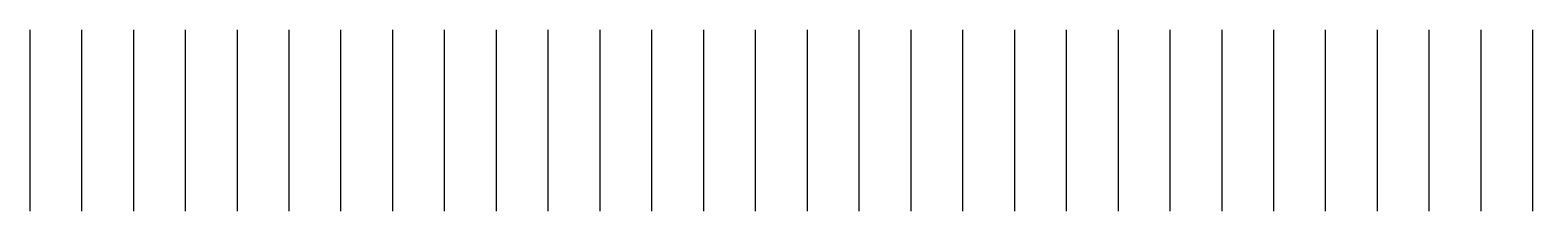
# Model space of a CAD drawing. Header units: millimetres. Extents: x 0 to 29000, y 0 to 3500.
import ezdxf

# ---------------------------------------------------------------- set-up
doc = ezdxf.new("R2010")
doc.units = ezdxf.units.MM

msp = doc.modelspace()

# ---------------------------------------------------------------- linework, layer by layer
for p, q in [((0, 0), (0, 3500)), ((1000, 0), (1000, 3500)), ((2000, 0), (2000, 3500)), ((3000, 0), (3000, 3500)), ((4000, 0), (4000, 3500)), ((5000, 0), (5000, 3500)), ((6000, 0), (6000, 3500)), ((7000, 0), (7000, 3500)), ((8000, 0), (8000, 3500)), ((9000, 0), (9000, 3500)), ((10000, 0), (10000, 3500)), ((11000, 0), (11000, 3500)), ((12000, 0), (12000, 3500)), ((13000, 0), (13000, 3500)), ((14000, 0), (14000, 3500)), ((15000, 0), (15000, 3500)), ((16000, 0), (16000, 3500)), ((17000, 0), (17000, 3500)), ((18000, 0), (18000, 3500)), ((19000, 0), (19000, 3500)), ((20000, 0), (20000, 3500)), ((21000, 0), (21000, 3500)), ((22000, 0), (22000, 3500)), ((23000, 0), (23000, 3500)), ((24000, 0), (24000, 3500)), ((25000, 0), (25000, 3500)), ((26000, 0), (26000, 3500)), ((27000, 0), (27000, 3500)), ((28000, 0), (28000, 3500)), ((29000, 0), (29000, 3500))]:
    msp.add_line(p, q)

doc.saveas('drawing.dxf')
